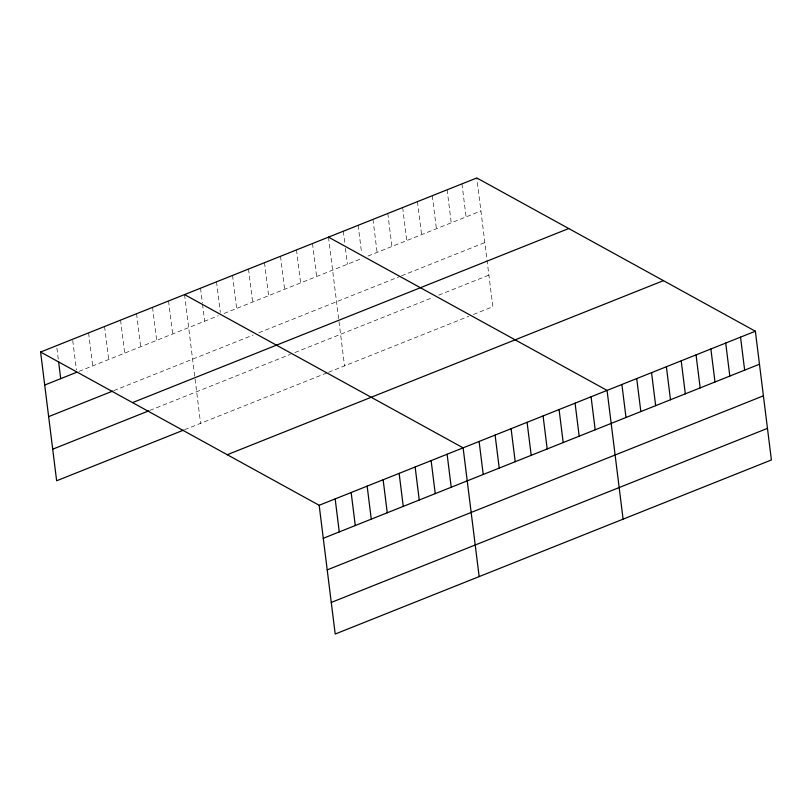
<?xml version="1.0" encoding="UTF-8"?>
<svg xmlns="http://www.w3.org/2000/svg" width="812" height="812" viewBox="0 0 812 812"><rect width="100%" height="100%" fill="white"/><g stroke="black" fill="none" stroke-linecap="round" stroke-linejoin="round"><path stroke-width="0.61" stroke-dasharray="4.06 3.04" d="M78.987 371.368L218.357 315.746M224.071 313.462L362.264 258.317M367.968 256.044L480.907 210.968M113.761 390.653L253.141 335.031M258.845 332.747L400.417 276.253M401.564 275.796L484.835 242.565M149.804 410.436L290.32 354.357M294.888 352.54L432.989 297.425M438.693 295.152L488.895 275.116M184.588 429.721L327.388 372.728M328.525 372.272L468.869 316.274M473.437 314.447L492.833 306.713L476.796 177.96M461.957 183.877L466.078 216.885M447.128 189.795L451.239 222.813M432.299 195.722L436.409 228.73M417.469 201.64L421.58 234.648M402.64 207.557L406.751 240.565M387.811 213.475L391.922 246.483M372.982 219.392L377.093 252.4M358.153 225.31L361.655 253.425M343.314 231.227L344.836 243.458M345.445 248.34L347.424 264.235M328.484 237.145L344.521 365.897M312.498 243.529L316.609 276.537M296.502 249.913L300.613 282.921M280.505 256.298L284.616 289.305M264.509 262.682L268.62 295.69M248.523 269.056L252.633 302.064M232.526 275.441L236.637 308.448M216.53 281.825L220.336 312.387M200.534 288.209L202.361 302.876M202.513 304.104L204.644 321.217M184.547 294.594L200.584 423.336M168.551 300.978L172.662 333.986M152.554 307.352L156.665 340.36M136.558 313.736L140.669 346.744M120.572 320.121L124.683 353.129M104.575 326.505L108.686 359.513M88.579 332.89L92.69 365.897M72.735 340.492L76.399 369.836M56.901 348.094L58.271 359.097"/><path stroke-width="1.22" d="M40.6 352.032L476.796 177.96L755.363 331.225L771.4 459.968L335.204 634.04L319.167 505.287L40.6 352.032L56.637 480.775L183.441 430.177M44.711 385.04L76.704 372.282M48.649 416.637L112.624 391.11M132.529 402.61L568.725 228.537M52.699 449.188L148.667 410.892M227.238 454.72L663.434 280.647M319.167 505.287L755.363 331.225M323.288 538.295L759.474 364.233M327.216 569.892L763.412 395.82M331.276 602.443L767.462 428.371M328.484 237.145L607.061 390.399L623.098 519.152M184.547 294.594L463.114 447.848L479.151 576.591M740.534 337.142L744.645 370.15M725.705 343.06L729.815 376.068M710.876 348.977L714.986 381.985M696.046 354.895L700.157 387.903M681.207 360.812L685.318 393.82M666.378 366.73L670.489 399.737M651.549 372.647L655.66 405.655M636.72 378.565L640.83 411.572M621.89 384.482L626.001 417.49M591.065 396.784L595.176 429.792M575.069 403.168L579.179 436.176M559.082 409.552L563.193 442.56M543.086 415.937L547.197 448.945M527.089 422.321L531.2 455.329M511.093 428.695L515.204 461.703M495.107 435.08L499.218 468.088M479.11 441.464L483.221 474.472M447.118 454.233L451.228 487.241M431.131 460.617L435.242 493.625M415.135 466.991L419.246 499.999M399.139 473.376L403.249 506.383M383.142 479.76L387.253 512.768M367.156 486.144L371.267 519.152M351.16 492.529L355.27 525.537M335.163 498.913L339.274 531.921M58.576 361.543L60.707 378.656"/></g></svg>
